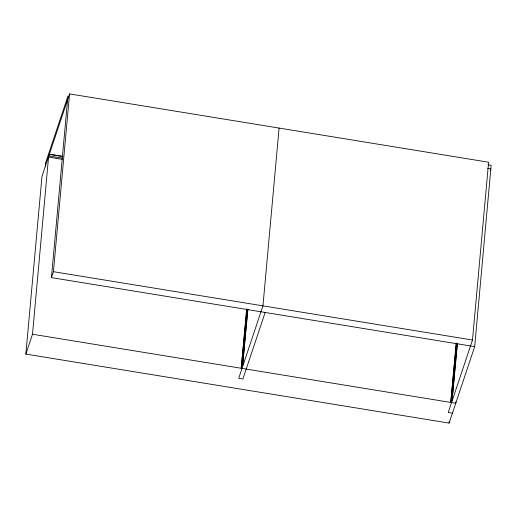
<?xml version="1.0" encoding="UTF-8"?>
<svg xmlns="http://www.w3.org/2000/svg" width="517" height="517" viewBox="0 0 517 517"><rect width="100%" height="100%" fill="white"/><g stroke="black" fill="none" stroke-linecap="round" stroke-linejoin="round"><path stroke-width="0.78" d="M487.97 164.774L491.15 165.291L474.69 346.636L449.105 423.1L25.85 354.08L41.987 176.291L69.556 93.9L488.617 162.235L472.486 340.024L448.233 412.495L452.427 413.18M45.309 166.371L45.632 162.81L67.895 96.272L51.435 277.616L474.69 346.636M25.85 354.08L32.493 334.234L48.624 156.444M62.111 159.326L48.566 157.123L49.386 154.182L62.925 156.386M51.435 277.616L53.419 271.69L69.556 93.9M246.609 308.94L241.226 368.272L246.848 309.412M241.607 367.141L242.557 366.101L247.727 309.172M247.947 309.211L242.557 366.101M279.09 128.067L262.953 305.857L238.705 378.328L242.893 379.013L265.156 312.468M456.143 343.139L450.759 402.439L456.375 343.605M449.105 423.1L449.254 421.491M451.141 401.308L452.091 400.268L457.267 343.21M457.5 343.191L452.091 400.268M455.891 401.644L455.748 403.254L32.493 334.234M490.316 170.377L490.827 168.846L487.647 168.329M49.367 154.37L62.9 156.573M48.947 155.985L62.486 158.196M53.419 271.69L472.486 340.024"/></g></svg>
